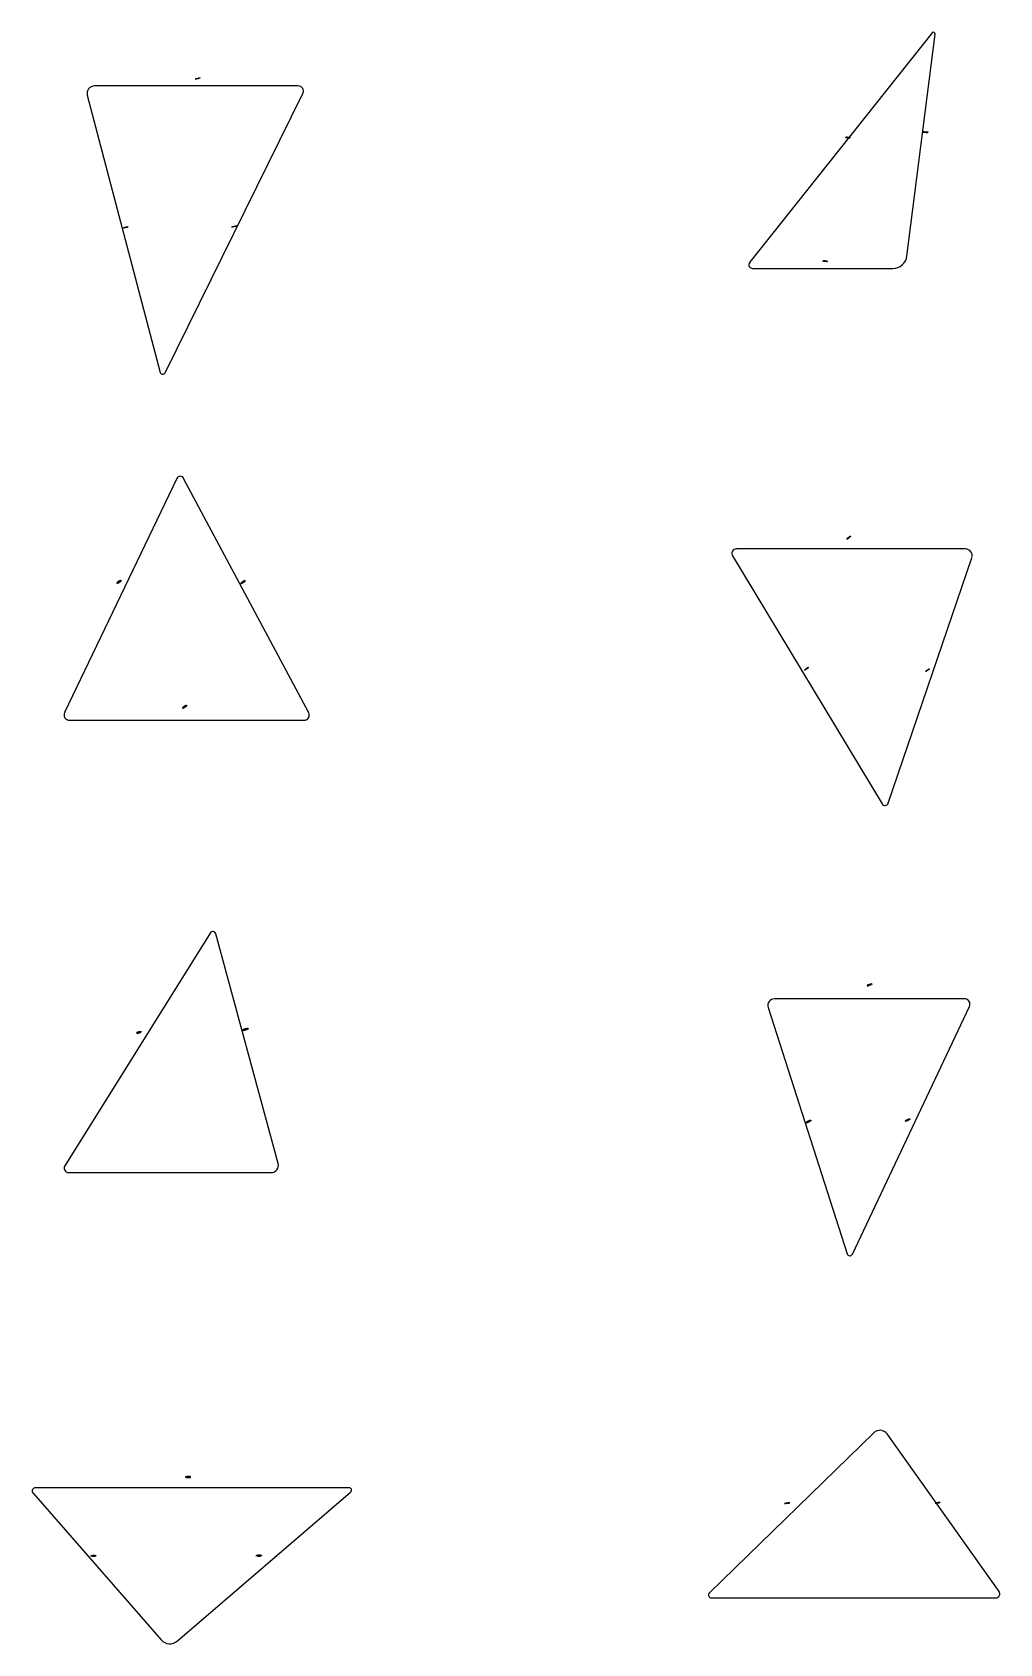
# Model space of a CAD drawing. Header units: metres. Extents: x -1 to 145, y -1 to 19.
# Drawn here: x 38.33 to 42.61, y -0.46 to 6.68 of the extents above; entities that cross this region are included whole.
import ezdxf

# ---------------------------------------------------------------- set-up
doc = ezdxf.new("R2010")
doc.units = ezdxf.units.M
doc.layers.add('LABELS', color=1, linetype='CONTINUOUS')
doc.layers.add('SHAPES', color=3, linetype='CONTINUOUS')

msp = doc.modelspace()

# ---------------------------------------------------------------- linework, layer by layer
at = {"layer": 'LABELS'}
for p, q in [((39.0466, 6.4688), (39.0531, 6.4702)), ((39.0505, 6.4696), (39.0466, 6.4688)), ((39.057, 6.471), (39.0498, 6.4695)), ((39.0498, 6.4695), (39.057, 6.471)), ((39.0498, 6.4695), (39.057, 6.471)), ((39.0498, 6.4695), (39.0505, 6.4696)), ((39.0505, 6.4696), (39.0498, 6.4695)), ((39.0505, 6.4696), (39.0498, 6.4695)), ((39.0505, 6.4696), (39.0649, 6.4727)), ((39.0584, 6.4713), (39.0505, 6.4696)), ((39.0584, 6.4713), (39.0505, 6.4696)), ((39.0688, 6.4735), (39.0531, 6.4702)), ((39.0531, 6.4702), (39.0584, 6.4713)), ((39.0531, 6.4702), (39.057, 6.471)), ((39.0544, 6.4705), (39.0609, 6.4718)), ((39.057, 6.471), (39.0656, 6.4728)), ((39.057, 6.471), (39.0649, 6.4727)), ((39.057, 6.471), (39.0649, 6.4727)), ((39.0616, 6.472), (39.057, 6.471)), ((39.0616, 6.472), (39.057, 6.471)), ((39.0656, 6.4728), (39.0584, 6.4713)), ((39.0656, 6.4728), (39.0584, 6.4713)), ((39.0656, 6.4728), (39.0584, 6.4713)), ((39.0584, 6.4713), (39.0649, 6.4727)), ((39.0649, 6.4727), (39.0656, 6.4728)), ((39.0649, 6.4727), (39.0656, 6.4728)), ((39.0649, 6.4727), (39.0656, 6.4728)), ((41.9232, 6.2107), (41.9283, 6.2119)), ((41.9232, 6.2107), (41.9283, 6.2119)), ((41.9283, 6.2119), (41.9257, 6.2113)), ((41.9257, 6.2113), (41.9328, 6.2114)), ((41.9257, 6.2113), (41.9328, 6.2114)), ((41.9257, 6.2113), (41.9277, 6.2102)), ((41.9277, 6.2102), (41.9257, 6.2113)), ((41.9277, 6.2102), (41.9257, 6.2113)), ((41.9277, 6.2102), (41.9257, 6.2113)), ((41.9257, 6.2113), (41.9439, 6.2095)), ((41.9277, 6.2102), (41.9368, 6.2093)), ((41.9368, 6.2093), (41.9277, 6.2102)), ((41.9368, 6.2093), (41.9277, 6.2102)), ((41.9283, 6.2119), (41.9302, 6.2108)), ((41.9464, 6.2101), (41.9283, 6.2119)), ((41.9283, 6.2119), (41.9368, 6.2093)), ((41.9283, 6.2119), (41.9302, 6.2108)), ((41.9302, 6.2108), (41.9328, 6.2114)), ((41.9302, 6.2108), (41.9328, 6.2114)), ((41.9322, 6.2098), (41.9373, 6.211)), ((41.9322, 6.2098), (41.9373, 6.211)), ((41.9328, 6.2114), (41.9419, 6.2105)), ((41.9393, 6.2099), (41.9328, 6.2114)), ((41.9328, 6.2114), (41.9419, 6.2105)), ((41.9328, 6.2114), (41.9419, 6.2105)), ((41.9393, 6.2099), (41.9328, 6.2114)), ((41.9328, 6.2114), (41.9419, 6.2105)), ((41.9368, 6.2093), (41.9419, 6.2105)), ((41.9368, 6.2093), (41.9439, 6.2095)), ((41.9439, 6.2095), (41.9368, 6.2093)), ((41.9439, 6.2095), (41.9368, 6.2093)), ((41.9413, 6.2089), (41.9464, 6.2101)), ((41.9439, 6.2095), (41.9413, 6.2089)), ((41.9439, 6.2095), (41.9413, 6.2089)), ((41.9439, 6.2095), (41.9413, 6.2089)), ((41.9419, 6.2105), (41.9439, 6.2095)), ((41.9419, 6.2105), (41.9439, 6.2095)), ((41.9419, 6.2105), (41.9439, 6.2095)), ((41.9419, 6.2105), (41.9439, 6.2095)), ((41.9439, 6.2095), (41.9464, 6.2101)), ((42.2667, 6.2339), (42.2719, 6.2351)), ((42.2719, 6.2351), (42.2667, 6.2339)), ((42.2667, 6.2339), (42.2713, 6.2335)), ((42.2719, 6.2351), (42.2693, 6.2345)), ((42.2693, 6.2345), (42.2764, 6.2347)), ((42.2693, 6.2345), (42.2764, 6.2347)), ((42.2693, 6.2345), (42.2713, 6.2335)), ((42.2713, 6.2335), (42.2693, 6.2345)), ((42.2713, 6.2335), (42.2693, 6.2345)), ((42.2713, 6.2335), (42.2693, 6.2345)), ((42.2693, 6.2345), (42.2875, 6.2328)), ((42.2713, 6.2335), (42.2764, 6.2347)), ((42.2713, 6.2335), (42.2804, 6.2326)), ((42.2804, 6.2326), (42.2713, 6.2335)), ((42.2804, 6.2326), (42.2713, 6.2335)), ((42.2719, 6.2351), (42.2738, 6.2341)), ((42.29, 6.2334), (42.2719, 6.2351)), ((42.2719, 6.2351), (42.2804, 6.2326)), ((42.2738, 6.2341), (42.2764, 6.2347)), ((42.2758, 6.233), (42.2809, 6.2342)), ((42.2758, 6.233), (42.2809, 6.2342)), ((42.2764, 6.2347), (42.2855, 6.2338)), ((42.2829, 6.2332), (42.2764, 6.2347)), ((42.2764, 6.2347), (42.2855, 6.2338)), ((42.2764, 6.2347), (42.2855, 6.2338)), ((42.2829, 6.2332), (42.2764, 6.2347)), ((42.2764, 6.2347), (42.2855, 6.2338)), ((42.2804, 6.2326), (42.2855, 6.2338)), ((42.2804, 6.2326), (42.2875, 6.2328)), ((42.2875, 6.2328), (42.2804, 6.2326)), ((42.2875, 6.2328), (42.2804, 6.2326)), ((42.2849, 6.2322), (42.29, 6.2334)), ((42.2875, 6.2328), (42.2849, 6.2322)), ((42.2875, 6.2328), (42.2849, 6.2322)), ((42.2875, 6.2328), (42.2849, 6.2322)), ((42.2855, 6.2338), (42.2875, 6.2328)), ((42.2855, 6.2338), (42.2875, 6.2328)), ((42.2855, 6.2338), (42.2875, 6.2328)), ((42.2855, 6.2338), (42.2875, 6.2328)), ((42.2875, 6.2328), (42.29, 6.2334)), ((38.7288, 5.8101), (38.7352, 5.8115)), ((38.7288, 5.8101), (38.7352, 5.8115)), ((38.732, 5.8108), (38.7477, 5.814)), ((38.732, 5.8108), (38.7392, 5.8123)), ((38.732, 5.8108), (38.7392, 5.8123)), ((38.7352, 5.8115), (38.732, 5.8108)), ((38.732, 5.8108), (38.7327, 5.8109)), ((38.7327, 5.8109), (38.732, 5.8108)), ((38.7327, 5.8109), (38.732, 5.8108)), ((38.7327, 5.8109), (38.732, 5.8108)), ((38.7327, 5.8109), (38.7405, 5.8125)), ((38.7405, 5.8125), (38.7327, 5.8109)), ((38.7405, 5.8125), (38.7327, 5.8109)), ((38.751, 5.8147), (38.7352, 5.8115)), ((38.7352, 5.8115), (38.7405, 5.8125)), ((38.7352, 5.8115), (38.7392, 5.8123)), ((38.7352, 5.8115), (38.7359, 5.8116)), ((38.7359, 5.8116), (38.7392, 5.8123)), ((38.7366, 5.8117), (38.7431, 5.8131)), ((38.7366, 5.8117), (38.7431, 5.8131)), ((38.7392, 5.8123), (38.747, 5.8139)), ((38.7392, 5.8123), (38.747, 5.8139)), ((38.7392, 5.8123), (38.747, 5.8139)), ((38.7392, 5.8123), (38.7445, 5.8133)), ((38.7438, 5.8132), (38.7392, 5.8123)), ((38.7438, 5.8132), (38.7392, 5.8123)), ((38.7405, 5.8125), (38.7477, 5.814)), ((38.7477, 5.814), (38.7405, 5.8125)), ((38.7477, 5.814), (38.7405, 5.8125)), ((38.7405, 5.8125), (38.747, 5.8139)), ((38.7445, 5.8133), (38.751, 5.8147)), ((38.7445, 5.8133), (38.751, 5.8147)), ((38.7477, 5.814), (38.7445, 5.8133)), ((38.7477, 5.814), (38.7445, 5.8133)), ((38.747, 5.8139), (38.7477, 5.814)), ((38.747, 5.8139), (38.7477, 5.814)), ((38.747, 5.8139), (38.7477, 5.814)), ((38.7477, 5.814), (38.751, 5.8147)), ((39.2083, 5.814), (39.2148, 5.8153)), ((39.2083, 5.814), (39.2148, 5.8153)), ((39.2115, 5.8147), (39.2272, 5.8179)), ((39.2115, 5.8147), (39.2187, 5.8162)), ((39.2115, 5.8147), (39.2187, 5.8162)), ((39.2148, 5.8153), (39.2115, 5.8147)), ((39.2115, 5.8147), (39.2122, 5.8148)), ((39.2122, 5.8148), (39.2115, 5.8147)), ((39.2122, 5.8148), (39.2115, 5.8147)), ((39.2122, 5.8148), (39.2115, 5.8147)), ((39.2122, 5.8148), (39.2201, 5.8164)), ((39.2201, 5.8164), (39.2122, 5.8148)), ((39.2201, 5.8164), (39.2122, 5.8148)), ((39.2305, 5.8186), (39.2148, 5.8153)), ((39.2148, 5.8153), (39.2201, 5.8164)), ((39.2148, 5.8153), (39.2155, 5.8155)), ((39.2148, 5.8153), (39.2155, 5.8155)), ((39.2155, 5.8155), (39.2187, 5.8162)), ((39.2155, 5.8155), (39.2187, 5.8162)), ((39.2161, 5.8156), (39.2226, 5.817)), ((39.2161, 5.8156), (39.2226, 5.817)), ((39.2187, 5.8162), (39.2266, 5.8178)), ((39.2187, 5.8162), (39.2266, 5.8178)), ((39.2187, 5.8162), (39.2266, 5.8178)), ((39.2187, 5.8162), (39.2266, 5.8178)), ((39.2233, 5.8171), (39.2187, 5.8162)), ((39.2233, 5.8171), (39.2187, 5.8162)), ((39.2201, 5.8164), (39.2272, 5.8179)), ((39.2272, 5.8179), (39.2201, 5.8164)), ((39.2272, 5.8179), (39.2201, 5.8164)), ((39.2201, 5.8164), (39.2266, 5.8178)), ((39.224, 5.8172), (39.2305, 5.8186)), ((39.2272, 5.8179), (39.224, 5.8172)), ((39.2272, 5.8179), (39.224, 5.8172)), ((39.2272, 5.8179), (39.224, 5.8172)), ((39.2266, 5.8178), (39.2272, 5.8179)), ((39.2266, 5.8178), (39.2272, 5.8179)), ((39.2266, 5.8178), (39.2272, 5.8179)), ((39.2266, 5.8178), (39.2272, 5.8179)), ((39.2272, 5.8179), (39.2305, 5.8186)), ((41.8228, 5.6631), (41.8279, 5.6643)), ((41.8279, 5.6643), (41.8253, 5.6637)), ((41.8324, 5.6639), (41.8253, 5.6637)), ((41.8253, 5.6637), (41.8324, 5.6639)), ((41.8253, 5.6637), (41.8324, 5.6639)), ((41.8253, 5.6637), (41.8273, 5.6627)), ((41.8273, 5.6627), (41.8253, 5.6637)), ((41.8273, 5.6627), (41.8253, 5.6637)), ((41.8253, 5.6637), (41.8273, 5.6627)), ((41.8273, 5.6627), (41.8415, 5.663)), ((41.8364, 5.6618), (41.8273, 5.6627)), ((41.8364, 5.6618), (41.8273, 5.6627)), ((41.8273, 5.6627), (41.8409, 5.6613)), ((41.8279, 5.6643), (41.8299, 5.6633)), ((41.8299, 5.6633), (41.8324, 5.6639)), ((41.8324, 5.6639), (41.8299, 5.6633)), ((41.8299, 5.6633), (41.8318, 5.6622)), ((41.8318, 5.6622), (41.837, 5.6634)), ((41.8324, 5.6639), (41.8415, 5.663)), ((41.8389, 5.6624), (41.8324, 5.6639)), ((41.8324, 5.6639), (41.8415, 5.663)), ((41.8324, 5.6639), (41.8415, 5.663)), ((41.8389, 5.6624), (41.8324, 5.6639)), ((41.8415, 5.663), (41.8324, 5.6639)), ((41.8435, 5.6619), (41.8364, 5.6618)), ((41.8435, 5.6619), (41.8364, 5.6618)), ((41.8435, 5.6619), (41.8364, 5.6618)), ((41.8435, 5.6619), (41.8409, 5.6613)), ((41.8409, 5.6613), (41.8435, 5.6619)), ((41.8415, 5.663), (41.8435, 5.6619)), ((41.8415, 5.663), (41.8435, 5.6619)), ((41.8415, 5.663), (41.8435, 5.6619)), ((41.8415, 5.663), (41.8435, 5.6619)), ((41.8435, 5.6619), (41.8415, 5.663)), ((41.9294, 4.433), (41.9336, 4.4363)), ((41.9336, 4.4363), (41.9294, 4.433)), ((41.9336, 4.4363), (41.9294, 4.433)), ((41.9336, 4.4363), (41.9294, 4.4333)), ((41.9337, 4.4359), (41.9294, 4.433)), ((41.9294, 4.433), (41.9337, 4.4359)), ((41.9294, 4.433), (41.9337, 4.4359)), ((41.9294, 4.4333), (41.9295, 4.4328)), ((41.9294, 4.4333), (41.9295, 4.4328)), ((41.9295, 4.4328), (41.9337, 4.4361)), ((41.9295, 4.4328), (41.9337, 4.4359)), ((41.9421, 4.4423), (41.9336, 4.4363)), ((41.9421, 4.4423), (41.9336, 4.4363)), ((41.9336, 4.4363), (41.9422, 4.4419)), ((41.938, 4.4389), (41.9336, 4.4363)), ((41.9422, 4.4421), (41.9337, 4.4359)), ((41.9422, 4.4421), (41.9337, 4.4359)), ((41.9337, 4.4359), (41.9422, 4.4419)), ((41.9337, 4.4359), (41.9422, 4.4419)), ((41.9337, 4.4359), (41.9422, 4.4419)), ((41.9337, 4.4359), (41.9379, 4.4393)), ((41.9337, 4.4361), (41.9337, 4.4359)), ((41.9379, 4.4393), (41.9463, 4.4454)), ((41.9379, 4.4393), (41.938, 4.4389)), ((41.9464, 4.4449), (41.938, 4.4389)), ((41.9464, 4.4452), (41.9421, 4.4423)), ((41.9464, 4.4452), (41.9421, 4.4423)), ((41.9464, 4.4452), (41.9421, 4.4423)), ((41.9422, 4.4419), (41.9464, 4.4452)), ((41.9422, 4.4419), (41.9464, 4.4452)), ((41.9422, 4.4419), (41.9464, 4.4452)), ((41.9422, 4.4419), (41.9464, 4.4452)), ((41.9464, 4.4452), (41.9463, 4.4454)), ((41.9463, 4.4454), (41.9464, 4.4449)), ((38.6992, 4.2396), (38.7034, 4.2372)), ((38.6992, 4.2396), (38.7034, 4.2372)), ((38.6992, 4.2396), (38.7034, 4.2372)), ((38.7013, 4.2384), (38.7186, 4.2489)), ((38.7013, 4.2384), (38.7035, 4.2422)), ((38.7035, 4.2422), (38.7013, 4.2384)), ((38.7035, 4.2422), (38.7013, 4.2384)), ((38.7035, 4.2422), (38.7013, 4.2384)), ((38.7013, 4.2384), (38.7077, 4.2398)), ((38.7013, 4.2384), (38.7077, 4.2398)), ((38.7034, 4.2372), (38.7013, 4.2384)), ((38.7034, 4.2372), (38.7056, 4.241)), ((38.7034, 4.2372), (38.7077, 4.2398)), ((38.7034, 4.2372), (38.7077, 4.2398)), ((38.7035, 4.2422), (38.7122, 4.2475)), ((38.7122, 4.2475), (38.7035, 4.2422)), ((38.7122, 4.2475), (38.7035, 4.2422)), ((38.7056, 4.241), (38.7077, 4.2398)), ((38.7077, 4.2398), (38.7165, 4.2501)), ((38.7077, 4.2398), (38.7165, 4.2501)), ((38.7143, 4.2463), (38.7077, 4.2398)), ((38.7143, 4.2463), (38.7077, 4.2398)), ((38.7077, 4.2398), (38.7163, 4.2451)), ((38.7077, 4.2398), (38.7163, 4.2451)), ((38.7077, 4.2398), (38.7163, 4.2451)), ((38.7079, 4.2449), (38.712, 4.2425)), ((38.7079, 4.2449), (38.712, 4.2425)), ((38.7122, 4.2475), (38.7186, 4.2489)), ((38.7186, 4.2489), (38.7122, 4.2475)), ((38.7186, 4.2489), (38.7122, 4.2475)), ((38.7163, 4.2451), (38.7186, 4.2489)), ((38.7163, 4.2451), (38.7186, 4.2489)), ((38.7163, 4.2451), (38.7186, 4.2489)), ((38.7165, 4.2501), (38.7207, 4.2477)), ((38.7186, 4.2489), (38.7165, 4.2501)), ((38.7186, 4.2489), (38.7165, 4.2501)), ((38.7165, 4.2501), (38.7207, 4.2477)), ((38.7165, 4.2501), (38.7207, 4.2477)), ((38.7186, 4.2489), (38.7207, 4.2477)), ((39.2483, 4.2384), (39.2526, 4.2411)), ((39.2483, 4.2384), (39.2524, 4.236)), ((39.2483, 4.2384), (39.2524, 4.236)), ((39.2524, 4.236), (39.2483, 4.2384)), ((39.2503, 4.2372), (39.2676, 4.2477)), ((39.2503, 4.2372), (39.2526, 4.2411)), ((39.2526, 4.2411), (39.2503, 4.2372)), ((39.2526, 4.2411), (39.2503, 4.2372)), ((39.2526, 4.2411), (39.2503, 4.2372)), ((39.2503, 4.2372), (39.2567, 4.2386)), ((39.2503, 4.2372), (39.2567, 4.2386)), ((39.2524, 4.236), (39.2503, 4.2372)), ((39.2524, 4.236), (39.2547, 4.2399)), ((39.2524, 4.236), (39.2567, 4.2386)), ((39.2526, 4.2411), (39.2612, 4.2463)), ((39.2612, 4.2463), (39.2526, 4.2411)), ((39.2612, 4.2463), (39.2526, 4.2411)), ((39.2526, 4.2411), (39.2567, 4.2386)), ((39.2547, 4.2399), (39.2567, 4.2386)), ((39.2567, 4.2386), (39.2655, 4.2489)), ((39.2633, 4.2451), (39.2567, 4.2386)), ((39.2633, 4.2451), (39.2567, 4.2386)), ((39.2567, 4.2386), (39.2654, 4.2439)), ((39.2567, 4.2386), (39.2654, 4.2439)), ((39.2567, 4.2386), (39.2654, 4.2439)), ((39.2567, 4.2386), (39.2654, 4.2439)), ((39.2569, 4.2437), (39.2611, 4.2413)), ((39.2569, 4.2437), (39.2611, 4.2413)), ((39.2612, 4.2463), (39.2676, 4.2477)), ((39.2676, 4.2477), (39.2612, 4.2463)), ((39.2676, 4.2477), (39.2612, 4.2463)), ((39.2654, 4.2439), (39.2676, 4.2477)), ((39.2654, 4.2439), (39.2676, 4.2477)), ((39.2654, 4.2439), (39.2676, 4.2477)), ((39.2654, 4.2439), (39.2676, 4.2477)), ((39.2655, 4.2489), (39.2697, 4.2465)), ((39.2676, 4.2477), (39.2655, 4.2489)), ((39.2676, 4.2477), (39.2655, 4.2489)), ((39.2655, 4.2489), (39.2697, 4.2465)), ((39.2676, 4.2477), (39.2655, 4.2489)), ((39.2676, 4.2477), (39.2697, 4.2465)), ((41.7425, 3.8531), (41.7595, 3.8652)), ((41.7425, 3.8531), (41.7467, 3.8563)), ((41.7467, 3.8563), (41.7425, 3.8531)), ((41.7467, 3.8563), (41.7425, 3.8531)), ((41.7467, 3.8563), (41.7425, 3.8531)), ((41.7425, 3.8531), (41.7468, 3.8559)), ((41.7425, 3.8531), (41.7468, 3.8559)), ((41.7425, 3.8533), (41.7426, 3.8528)), ((41.7425, 3.8533), (41.7426, 3.8528)), ((41.7425, 3.8533), (41.7426, 3.8528)), ((41.7426, 3.8528), (41.7425, 3.8531)), ((41.7426, 3.8528), (41.7468, 3.8561)), ((41.7426, 3.8528), (41.7468, 3.8561)), ((41.7426, 3.8528), (41.7468, 3.8559)), ((41.7467, 3.8563), (41.7552, 3.8624)), ((41.7552, 3.8624), (41.7467, 3.8563)), ((41.7552, 3.8624), (41.7467, 3.8563)), ((41.7468, 3.8559), (41.7594, 3.8654)), ((41.7552, 3.8621), (41.7468, 3.8559)), ((41.7552, 3.8621), (41.7468, 3.8559)), ((41.7468, 3.8559), (41.7553, 3.8619)), ((41.7468, 3.8559), (41.7553, 3.8619)), ((41.7468, 3.8559), (41.7553, 3.8619)), ((41.7468, 3.8559), (41.7553, 3.8619)), ((41.7468, 3.8561), (41.7468, 3.8559)), ((41.7468, 3.8561), (41.7468, 3.8559)), ((41.7509, 3.8593), (41.751, 3.8589)), ((41.7509, 3.8593), (41.751, 3.8589)), ((41.7552, 3.8624), (41.7595, 3.8652)), ((41.7595, 3.8652), (41.7552, 3.8624)), ((41.7595, 3.8652), (41.7552, 3.8624)), ((41.7553, 3.8619), (41.7595, 3.8652)), ((41.7553, 3.8619), (41.7595, 3.8652)), ((41.7553, 3.8619), (41.7595, 3.8652)), ((41.7553, 3.8619), (41.7595, 3.8652)), ((41.7594, 3.8654), (41.7595, 3.865)), ((41.7595, 3.8652), (41.7594, 3.8654)), ((41.7595, 3.8652), (41.7594, 3.8654)), ((41.7594, 3.8654), (41.7595, 3.865)), ((41.7595, 3.8652), (41.7594, 3.8654)), ((41.7595, 3.8652), (41.7595, 3.865)), ((42.278, 3.847), (42.2949, 3.8591)), ((42.2822, 3.8503), (42.2907, 3.8563)), ((42.2907, 3.8563), (42.2822, 3.8503)), ((42.2907, 3.8563), (42.2822, 3.8503)), ((42.2823, 3.8498), (42.2949, 3.8594)), ((42.2823, 3.8498), (42.2949, 3.8594)), ((42.2907, 3.8561), (42.2823, 3.8498)), ((42.2907, 3.8561), (42.2823, 3.8498)), ((42.2823, 3.8498), (42.2908, 3.8559)), ((42.2823, 3.8498), (42.2908, 3.8559)), ((42.2823, 3.8498), (42.2908, 3.8559)), ((42.2864, 3.8533), (42.2865, 3.8529)), ((42.2864, 3.8533), (42.2865, 3.8529)), ((42.2907, 3.8563), (42.2949, 3.8591)), ((42.2949, 3.8591), (42.2907, 3.8563)), ((42.2949, 3.8591), (42.2907, 3.8563)), ((42.2908, 3.8559), (42.2949, 3.8591)), ((42.2908, 3.8559), (42.2949, 3.8591)), ((42.2908, 3.8559), (42.2949, 3.8591)), ((42.2949, 3.8594), (42.295, 3.8589)), ((42.2949, 3.8591), (42.2949, 3.8594)), ((42.2949, 3.8591), (42.2949, 3.8594)), ((42.2949, 3.8594), (42.295, 3.8589)), ((42.2949, 3.8594), (42.295, 3.8589)), ((42.2949, 3.8591), (42.295, 3.8589)), ((42.278, 3.847), (42.2822, 3.8503)), ((42.2822, 3.8503), (42.278, 3.847)), ((42.2822, 3.8503), (42.278, 3.847)), ((42.2822, 3.8503), (42.278, 3.847)), ((42.278, 3.8468), (42.2822, 3.8501)), ((42.278, 3.847), (42.2823, 3.8498)), ((42.278, 3.8468), (42.2823, 3.8498)), ((42.278, 3.847), (42.2823, 3.8498)), ((42.278, 3.8468), (42.2823, 3.8498)), ((42.278, 3.8473), (42.278, 3.8468)), ((42.278, 3.8473), (42.278, 3.8468)), ((42.278, 3.8473), (42.278, 3.8468)), ((42.278, 3.8468), (42.278, 3.847)), ((42.2822, 3.8501), (42.2823, 3.8498)), ((38.9895, 3.6867), (38.9936, 3.6843)), ((38.9915, 3.6855), (38.9938, 3.6893)), ((38.9938, 3.6893), (38.9915, 3.6855)), ((38.9938, 3.6893), (38.9915, 3.6855)), ((38.9915, 3.6855), (38.9938, 3.6893)), ((38.9979, 3.6869), (38.9915, 3.6855)), ((38.9915, 3.6855), (38.9979, 3.6869)), ((38.9915, 3.6855), (38.9979, 3.6869)), ((38.9936, 3.6843), (38.9915, 3.6855)), ((38.9936, 3.6843), (38.9979, 3.6869)), ((38.9938, 3.6893), (39.0067, 3.6972)), ((39.0024, 3.6946), (38.9938, 3.6893)), ((39.0024, 3.6946), (38.9938, 3.6893)), ((38.9938, 3.6893), (39.0066, 3.6921)), ((38.9959, 3.6881), (38.9981, 3.6919)), ((38.9979, 3.6869), (38.9959, 3.6881)), ((38.9979, 3.6869), (39.0067, 3.6972)), ((39.0045, 3.6934), (38.9979, 3.6869)), ((39.0045, 3.6934), (38.9979, 3.6869)), ((38.9979, 3.6869), (39.0066, 3.6921)), ((38.9979, 3.6869), (39.0066, 3.6921)), ((39.0066, 3.6921), (38.9979, 3.6869)), ((38.9981, 3.6919), (39.0023, 3.6895)), ((39.0088, 3.696), (39.0024, 3.6946)), ((39.0088, 3.696), (39.0024, 3.6946)), ((39.0088, 3.696), (39.0024, 3.6946)), ((39.0066, 3.6921), (39.0088, 3.696)), ((39.0066, 3.6921), (39.0088, 3.696)), ((39.0066, 3.6921), (39.0088, 3.696)), ((39.0088, 3.696), (39.0066, 3.6921)), ((39.0067, 3.6972), (39.0109, 3.6948)), ((39.0067, 3.6972), (39.0088, 3.696)), ((42.0239, 2.46), (42.0191, 2.4581)), ((42.0191, 2.4581), (42.0206, 2.4549)), ((42.0191, 2.4581), (42.0206, 2.4549)), ((42.0199, 2.4565), (42.0239, 2.46)), ((42.0239, 2.46), (42.0199, 2.4565)), ((42.0239, 2.46), (42.0199, 2.4565)), ((42.0255, 2.4568), (42.0199, 2.4565)), ((42.0199, 2.4565), (42.0255, 2.4568)), ((42.0199, 2.4565), (42.0255, 2.4568)), ((42.0206, 2.4549), (42.0255, 2.4568)), ((42.0206, 2.4549), (42.0255, 2.4568)), ((42.0336, 2.4637), (42.0239, 2.46)), ((42.0336, 2.4637), (42.0239, 2.46)), ((42.0239, 2.46), (42.0352, 2.4605)), ((42.0255, 2.4568), (42.0385, 2.4656)), ((42.0255, 2.4568), (42.0393, 2.464)), ((42.0344, 2.4621), (42.0255, 2.4568)), ((42.0344, 2.4621), (42.0255, 2.4568)), ((42.0255, 2.4568), (42.0352, 2.4605)), ((42.0255, 2.4568), (42.0352, 2.4605)), ((42.0288, 2.4618), (42.0304, 2.4587)), ((42.0393, 2.464), (42.0336, 2.4637)), ((42.0393, 2.464), (42.0336, 2.4637)), ((42.0393, 2.464), (42.0336, 2.4637)), ((42.0352, 2.4605), (42.0393, 2.464)), ((42.0352, 2.4605), (42.0393, 2.464)), ((42.0352, 2.4605), (42.0393, 2.464)), ((42.0385, 2.4656), (42.0401, 2.4624)), ((38.7871, 2.2491), (38.7897, 2.2449)), ((38.7871, 2.2491), (38.7897, 2.2449)), ((38.7884, 2.247), (38.8083, 2.2524)), ((38.7884, 2.247), (38.8083, 2.2524)), ((38.7884, 2.247), (38.7921, 2.2505)), ((38.7921, 2.2505), (38.7884, 2.247)), ((38.7921, 2.2505), (38.7884, 2.247)), ((38.7921, 2.2505), (38.7884, 2.247)), ((38.7921, 2.2505), (38.7884, 2.247)), ((38.7897, 2.2449), (38.7884, 2.247)), ((38.7884, 2.247), (38.7947, 2.2462)), ((38.7884, 2.247), (38.7947, 2.2462)), ((38.7897, 2.2449), (38.7947, 2.2462)), ((38.7897, 2.2449), (38.7947, 2.2462)), ((38.7921, 2.2505), (38.802, 2.2532)), ((38.802, 2.2532), (38.7921, 2.2505)), ((38.802, 2.2532), (38.7921, 2.2505)), ((38.7947, 2.2462), (38.807, 2.2545)), ((38.7947, 2.2462), (38.807, 2.2545)), ((38.8033, 2.2511), (38.7947, 2.2462)), ((38.8033, 2.2511), (38.7947, 2.2462)), ((38.7947, 2.2462), (38.8047, 2.2489)), ((38.7947, 2.2462), (38.8047, 2.2489)), ((38.7971, 2.2518), (38.7997, 2.2476)), ((38.7971, 2.2518), (38.7997, 2.2476)), ((38.802, 2.2532), (38.8083, 2.2524)), ((38.8083, 2.2524), (38.802, 2.2532)), ((38.8083, 2.2524), (38.802, 2.2532)), ((38.8047, 2.2489), (38.8083, 2.2524)), ((38.8047, 2.2489), (38.8083, 2.2524)), ((38.8083, 2.2524), (38.807, 2.2545)), ((38.807, 2.2545), (38.8096, 2.2503)), ((38.807, 2.2545), (38.8096, 2.2503)), ((38.8083, 2.2524), (38.807, 2.2545)), ((38.807, 2.2545), (38.8096, 2.2503)), ((38.807, 2.2545), (38.8096, 2.2503)), ((38.8083, 2.2524), (38.8096, 2.2503)), ((39.2582, 2.263), (39.2608, 2.2587)), ((39.2595, 2.2609), (39.2794, 2.2663)), ((39.2595, 2.2609), (39.2794, 2.2663)), ((39.2595, 2.2609), (39.2631, 2.2643)), ((39.2631, 2.2643), (39.2595, 2.2609)), ((39.2631, 2.2643), (39.2595, 2.2609)), ((39.2631, 2.2643), (39.2595, 2.2609)), ((39.2631, 2.2643), (39.2595, 2.2609)), ((39.2608, 2.2587), (39.2595, 2.2609)), ((39.2595, 2.2609), (39.2658, 2.2601)), ((39.2595, 2.2609), (39.2658, 2.2601)), ((39.2608, 2.2587), (39.2731, 2.267)), ((39.2807, 2.2641), (39.2608, 2.2587)), ((39.2608, 2.2587), (39.2658, 2.2601)), ((39.2631, 2.2643), (39.2731, 2.267)), ((39.2731, 2.267), (39.2631, 2.2643)), ((39.2731, 2.267), (39.2631, 2.2643)), ((39.2658, 2.2601), (39.278, 2.2684)), ((39.2744, 2.2649), (39.2658, 2.2601)), ((39.2744, 2.2649), (39.2658, 2.2601)), ((39.2658, 2.2601), (39.2757, 2.2628)), ((39.2658, 2.2601), (39.2757, 2.2628)), ((39.2681, 2.2657), (39.2707, 2.2614)), ((39.2681, 2.2657), (39.2707, 2.2614)), ((39.2731, 2.267), (39.2794, 2.2663)), ((39.2794, 2.2663), (39.2731, 2.267)), ((39.2794, 2.2663), (39.2731, 2.267)), ((39.2731, 2.267), (39.2757, 2.2628)), ((39.2757, 2.2628), (39.2794, 2.2663)), ((39.2757, 2.2628), (39.2794, 2.2663)), ((39.2794, 2.2663), (39.278, 2.2684)), ((39.278, 2.2684), (39.2807, 2.2641)), ((39.278, 2.2684), (39.2807, 2.2641)), ((39.2794, 2.2663), (39.278, 2.2684)), ((39.278, 2.2684), (39.2807, 2.2641)), ((39.2794, 2.2663), (39.2807, 2.2641)), ((41.7514, 1.8519), (41.7709, 1.8595)), ((41.7514, 1.8519), (41.7709, 1.8595)), ((41.7514, 1.8519), (41.7555, 1.8554)), ((41.7555, 1.8554), (41.7514, 1.8519)), ((41.7555, 1.8554), (41.7514, 1.8519)), ((41.7555, 1.8554), (41.7514, 1.8519)), ((41.7555, 1.8554), (41.7514, 1.8519)), ((41.7555, 1.8554), (41.7652, 1.8592)), ((41.7652, 1.8592), (41.7555, 1.8554)), ((41.7652, 1.8592), (41.7555, 1.8554)), ((41.7571, 1.8522), (41.7701, 1.8611)), ((41.766, 1.8576), (41.7571, 1.8522)), ((41.766, 1.8576), (41.7571, 1.8522)), ((41.7571, 1.8522), (41.7668, 1.856)), ((41.7571, 1.8522), (41.7668, 1.856)), ((41.7571, 1.8522), (41.7668, 1.856)), ((41.7604, 1.8573), (41.7619, 1.8541)), ((41.7604, 1.8573), (41.7619, 1.8541)), ((41.7652, 1.8592), (41.7709, 1.8595)), ((41.7709, 1.8595), (41.7652, 1.8592)), ((41.7709, 1.8595), (41.7652, 1.8592)), ((41.7668, 1.856), (41.7709, 1.8595)), ((41.7668, 1.856), (41.7709, 1.8595)), ((41.7668, 1.856), (41.7709, 1.8595)), ((41.7709, 1.8595), (41.7701, 1.8611)), ((41.7701, 1.8611), (41.7716, 1.8579)), ((41.7701, 1.8611), (41.7716, 1.8579)), ((41.7709, 1.8595), (41.7701, 1.8611)), ((41.7701, 1.8611), (41.7716, 1.8579)), ((41.7709, 1.8595), (41.7701, 1.8611)), ((41.7709, 1.8595), (41.7716, 1.8579)), ((42.1881, 1.8598), (42.1897, 1.8566)), ((42.1881, 1.8598), (42.1897, 1.8566)), ((42.1889, 1.8582), (42.2083, 1.8658)), ((42.1889, 1.8582), (42.2083, 1.8658)), ((42.1889, 1.8582), (42.193, 1.8617)), ((42.193, 1.8617), (42.1889, 1.8582)), ((42.193, 1.8617), (42.1889, 1.8582)), ((42.193, 1.8617), (42.1889, 1.8582)), ((42.193, 1.8617), (42.1889, 1.8582)), ((42.1889, 1.8582), (42.1946, 1.8585)), ((42.1889, 1.8582), (42.1946, 1.8585)), ((42.1897, 1.8566), (42.1889, 1.8582)), ((42.1897, 1.8566), (42.1946, 1.8585)), ((42.1897, 1.8566), (42.1946, 1.8585)), ((42.193, 1.8617), (42.2027, 1.8655)), ((42.2027, 1.8655), (42.193, 1.8617)), ((42.2027, 1.8655), (42.193, 1.8617)), ((42.1946, 1.8585), (42.2076, 1.8674)), ((42.1946, 1.8585), (42.2076, 1.8674)), ((42.2035, 1.8639), (42.1946, 1.8585)), ((42.2035, 1.8639), (42.1946, 1.8585)), ((42.1946, 1.8585), (42.2043, 1.8623)), ((42.1946, 1.8585), (42.2043, 1.8623)), ((42.1979, 1.8636), (42.1994, 1.8604)), ((42.1979, 1.8636), (42.1994, 1.8604)), ((42.2027, 1.8655), (42.2083, 1.8658)), ((42.2083, 1.8658), (42.2027, 1.8655)), ((42.2083, 1.8658), (42.2027, 1.8655)), ((42.2043, 1.8623), (42.2083, 1.8658)), ((42.2043, 1.8623), (42.2083, 1.8658)), ((42.2083, 1.8658), (42.2076, 1.8674)), ((42.2076, 1.8674), (42.2091, 1.8642)), ((42.2076, 1.8674), (42.2091, 1.8642)), ((42.2083, 1.8658), (42.2076, 1.8674)), ((42.2076, 1.8674), (42.2091, 1.8642)), ((42.2076, 1.8674), (42.2091, 1.8642)), ((42.2083, 1.8658), (42.2091, 1.8642)), ((41.7507, 1.8535), (41.7522, 1.8503)), ((41.7507, 1.8535), (41.7522, 1.8503)), ((41.7514, 1.8519), (41.7571, 1.8522)), ((41.7514, 1.8519), (41.7571, 1.8522)), ((41.7522, 1.8503), (41.7514, 1.8519)), ((41.7522, 1.8503), (41.7563, 1.8538)), ((41.7522, 1.8503), (41.7571, 1.8522)), ((41.7563, 1.8538), (41.7571, 1.8522)), ((39.0107, 0.2841), (39.0055, 0.2824)), ((39.0107, 0.2841), (39.0055, 0.2824)), ((39.0055, 0.2807), (39.0055, 0.2841)), ((39.0055, 0.2807), (39.0055, 0.2841)), ((39.0055, 0.2807), (39.0055, 0.2841)), ((39.0055, 0.2841), (39.0159, 0.2841)), ((39.0055, 0.2824), (39.0107, 0.2807)), ((39.0055, 0.2824), (39.0107, 0.2807)), ((39.0263, 0.2824), (39.0055, 0.2824)), ((39.0055, 0.2824), (39.0055, 0.2807)), ((39.0263, 0.2824), (39.0055, 0.2824)), ((39.0055, 0.2824), (39.0055, 0.2807)), ((39.0159, 0.2807), (39.0055, 0.2807)), ((39.0211, 0.2807), (39.0107, 0.2841)), ((39.0211, 0.2841), (39.0107, 0.2841)), ((39.0107, 0.2824), (39.0211, 0.2841)), ((39.0107, 0.2807), (39.0211, 0.2807)), ((39.0159, 0.2807), (39.0159, 0.2841)), ((39.0211, 0.2841), (39.0159, 0.2807)), ((39.0159, 0.2841), (39.0211, 0.2807)), ((39.0211, 0.2841), (39.0263, 0.2824)), ((39.0263, 0.2824), (39.0211, 0.2841)), ((39.0263, 0.2841), (39.0211, 0.2841)), ((39.0263, 0.2824), (39.0211, 0.2807)), ((39.0211, 0.2807), (39.0263, 0.2824)), ((39.0211, 0.2807), (39.0263, 0.2824)), ((39.0211, 0.2807), (39.0263, 0.2824)), ((39.0211, 0.2807), (39.0263, 0.2807)), ((39.0263, 0.2807), (39.0263, 0.2841)), ((41.6568, 0.1652), (41.6547, 0.1657)), ((41.6547, 0.1657), (41.6588, 0.1646)), ((41.6568, 0.1652), (41.6547, 0.1657)), ((41.6547, 0.1657), (41.6588, 0.1646)), ((41.6758, 0.1683), (41.6568, 0.1652)), ((41.6758, 0.1683), (41.6568, 0.1652)), ((41.6595, 0.1665), (41.6568, 0.1652)), ((41.6568, 0.1652), (41.6595, 0.1665)), ((41.6568, 0.1652), (41.6595, 0.1665)), ((41.6568, 0.1652), (41.6595, 0.1665)), ((41.6636, 0.1654), (41.6568, 0.1652)), ((41.6636, 0.1654), (41.6568, 0.1652)), ((41.6636, 0.1654), (41.6568, 0.1652)), ((41.6568, 0.1652), (41.6588, 0.1646)), ((41.6588, 0.1646), (41.6778, 0.1677)), ((41.669, 0.168), (41.6595, 0.1665)), ((41.6595, 0.1665), (41.669, 0.168)), ((41.6595, 0.1665), (41.669, 0.168)), ((41.6595, 0.1665), (41.669, 0.168)), ((41.6778, 0.1677), (41.6595, 0.1665)), ((41.6595, 0.1665), (41.6636, 0.1654)), ((41.6615, 0.1659), (41.6731, 0.167)), ((41.6615, 0.1659), (41.6731, 0.167)), ((41.6615, 0.1659), (41.6731, 0.167)), ((41.6731, 0.167), (41.6636, 0.1654)), ((41.6731, 0.167), (41.6636, 0.1654)), ((41.6731, 0.167), (41.6636, 0.1654)), ((41.6642, 0.1672), (41.6683, 0.1662)), ((41.6642, 0.1672), (41.6683, 0.1662)), ((41.6758, 0.1683), (41.669, 0.168)), ((41.669, 0.168), (41.6758, 0.1683)), ((41.669, 0.168), (41.6758, 0.1683)), ((41.669, 0.168), (41.6758, 0.1683)), ((41.669, 0.168), (41.6758, 0.1683)), ((41.669, 0.168), (41.6758, 0.1683)), ((41.6758, 0.1683), (41.6731, 0.167)), ((41.6758, 0.1683), (41.6731, 0.167)), ((41.6758, 0.1683), (41.6731, 0.167)), ((41.6778, 0.1677), (41.6758, 0.1683)), ((42.322, 0.1666), (42.32, 0.1671)), ((42.32, 0.1671), (42.3241, 0.1661)), ((42.322, 0.1666), (42.32, 0.1671)), ((42.32, 0.1671), (42.3241, 0.1661)), ((42.322, 0.1666), (42.32, 0.1671)), ((42.3411, 0.1697), (42.322, 0.1666)), ((42.3411, 0.1697), (42.322, 0.1666)), ((42.3247, 0.1679), (42.322, 0.1666)), ((42.322, 0.1666), (42.3247, 0.1679)), ((42.322, 0.1666), (42.3247, 0.1679)), ((42.322, 0.1666), (42.3247, 0.1679)), ((42.3289, 0.1668), (42.322, 0.1666)), ((42.3289, 0.1668), (42.322, 0.1666)), ((42.3289, 0.1668), (42.322, 0.1666)), ((42.3289, 0.1668), (42.322, 0.1666)), ((42.322, 0.1666), (42.3241, 0.1661)), ((42.3343, 0.1694), (42.3247, 0.1679)), ((42.3247, 0.1679), (42.3343, 0.1694)), ((42.3247, 0.1679), (42.3343, 0.1694)), ((42.3247, 0.1679), (42.3343, 0.1694)), ((42.3268, 0.1674), (42.3384, 0.1684)), ((42.3268, 0.1674), (42.3384, 0.1684)), ((42.3268, 0.1674), (42.3384, 0.1684)), ((42.3384, 0.1684), (42.3289, 0.1668)), ((42.3384, 0.1684), (42.3289, 0.1668)), ((42.3384, 0.1684), (42.3289, 0.1668)), ((42.3384, 0.1684), (42.3289, 0.1668)), ((42.3295, 0.1687), (42.3336, 0.1676)), ((42.3295, 0.1687), (42.3336, 0.1676)), ((42.339, 0.1702), (42.3343, 0.1694)), ((42.3411, 0.1697), (42.3343, 0.1694)), ((42.3343, 0.1694), (42.3411, 0.1697)), ((42.3343, 0.1694), (42.3411, 0.1697)), ((42.3343, 0.1694), (42.3411, 0.1697)), ((42.3343, 0.1694), (42.3411, 0.1697)), ((42.3343, 0.1694), (42.3411, 0.1697)), ((42.3343, 0.1694), (42.3384, 0.1684)), ((42.3411, 0.1697), (42.3384, 0.1684)), ((42.3411, 0.1697), (42.3384, 0.1684)), ((42.3411, 0.1697), (42.3384, 0.1684)), ((42.3431, 0.1692), (42.339, 0.1702)), ((42.3431, 0.1692), (42.3411, 0.1697)), ((38.5872, -0.0667), (38.5872, -0.065)), ((38.5924, -0.065), (38.5872, -0.0667)), ((38.5924, -0.065), (38.5872, -0.0667)), ((38.5924, -0.065), (38.5872, -0.0667)), ((38.5872, -0.0684), (38.5872, -0.065)), ((38.5872, -0.0684), (38.5872, -0.065)), ((38.5924, -0.065), (38.5872, -0.0667)), ((38.5924, -0.0684), (38.5872, -0.0667)), ((38.5872, -0.0667), (38.5924, -0.0684)), ((38.5872, -0.0667), (38.5924, -0.0684)), ((38.5872, -0.0667), (38.5924, -0.0684)), ((38.608, -0.0667), (38.5872, -0.0667)), ((38.5872, -0.0667), (38.5872, -0.0684)), ((38.608, -0.0667), (38.5872, -0.0667)), ((38.5872, -0.0667), (38.5872, -0.0684)), ((38.5872, -0.0667), (38.5872, -0.0684)), ((38.6028, -0.065), (38.5924, -0.065)), ((38.5924, -0.0667), (38.6028, -0.065)), ((38.6028, -0.065), (38.5924, -0.065)), ((38.5924, -0.0667), (38.6028, -0.065)), ((38.6028, -0.065), (38.5924, -0.065)), ((38.5924, -0.0667), (38.6028, -0.065)), ((38.6028, -0.065), (38.5924, -0.065)), ((38.6028, -0.0684), (38.5924, -0.0684)), ((38.5924, -0.0684), (38.6028, -0.0684)), ((38.5924, -0.0684), (38.6028, -0.0684)), ((38.5924, -0.0684), (38.6028, -0.0684)), ((38.5976, -0.0684), (38.5976, -0.065)), ((38.5976, -0.0684), (38.5976, -0.065)), ((38.608, -0.0667), (38.6028, -0.065)), ((38.608, -0.0667), (38.6028, -0.065)), ((38.608, -0.0667), (38.6028, -0.065)), ((38.608, -0.065), (38.6028, -0.0667)), ((38.6028, -0.0667), (38.6028, -0.065)), ((38.608, -0.0667), (38.6028, -0.0684)), ((38.6028, -0.0684), (38.608, -0.0667)), ((38.6028, -0.0684), (38.608, -0.0667)), ((38.6028, -0.0684), (38.608, -0.0667)), ((38.6028, -0.0684), (38.608, -0.0667)), ((38.6028, -0.0684), (38.608, -0.0667)), ((38.608, -0.065), (38.608, -0.0667)), ((38.608, -0.0684), (38.608, -0.065)), ((39.3187, -0.0657), (39.3187, -0.064)), ((39.3239, -0.064), (39.3187, -0.0657)), ((39.3239, -0.064), (39.3187, -0.0657)), ((39.3239, -0.064), (39.3187, -0.0657)), ((39.3187, -0.0674), (39.3187, -0.064)), ((39.3187, -0.0674), (39.3187, -0.064)), ((39.3187, -0.064), (39.3396, -0.064)), ((39.3239, -0.0674), (39.3187, -0.0657)), ((39.3187, -0.0657), (39.3239, -0.0674)), ((39.3187, -0.0657), (39.3239, -0.0674)), ((39.3187, -0.0657), (39.3239, -0.0674)), ((39.3396, -0.0657), (39.3187, -0.0657)), ((39.3187, -0.0657), (39.3187, -0.0674)), ((39.3396, -0.0657), (39.3187, -0.0657)), ((39.3187, -0.0657), (39.3187, -0.0674)), ((39.3344, -0.064), (39.3239, -0.064)), ((39.3239, -0.0657), (39.3344, -0.064)), ((39.3344, -0.064), (39.3239, -0.064)), ((39.3239, -0.0657), (39.3344, -0.064)), ((39.3344, -0.064), (39.3239, -0.064)), ((39.3239, -0.0657), (39.3344, -0.064)), ((39.3396, -0.064), (39.3239, -0.0674)), ((39.3239, -0.0674), (39.3239, -0.064)), ((39.3344, -0.0674), (39.3239, -0.0674)), ((39.3239, -0.0674), (39.3344, -0.0674)), ((39.3239, -0.0674), (39.3344, -0.0674)), ((39.3239, -0.0674), (39.3344, -0.0674)), ((39.3291, -0.0674), (39.3291, -0.064)), ((39.3291, -0.0674), (39.3291, -0.064)), ((39.3396, -0.0657), (39.3344, -0.064)), ((39.3396, -0.0657), (39.3344, -0.064)), ((39.3396, -0.0657), (39.3344, -0.064)), ((39.3396, -0.0657), (39.3344, -0.0674)), ((39.3344, -0.0674), (39.3396, -0.0657)), ((39.3344, -0.0674), (39.3396, -0.0657)), ((39.3344, -0.0674), (39.3396, -0.0657)), ((39.3344, -0.0674), (39.3396, -0.0657)), ((39.3344, -0.0674), (39.3396, -0.0657)), ((39.3396, -0.064), (39.3396, -0.0657))]:
    msp.add_line(p, q, dxfattribs=at)
at = {"layer": 'SHAPES'}
for p, q in [((42.307, 6.6729), (41.4999, 5.6565)), ((42.1957, 5.6852), (42.3206, 6.6672)), ((39.5027, 6.4381), (38.6013, 6.4381)), ((38.5698, 6.3971), (38.8927, 5.1704)), ((38.9136, 5.1683), (39.5236, 6.4044)), ((41.5125, 5.6305), (42.1336, 5.6305)), ((38.9654, 4.701), (38.469, 3.6649)), ((39.549, 3.6633), (38.9959, 4.7016)), ((41.424, 4.3584), (42.0854, 3.2611)), ((42.4553, 4.389), (41.4413, 4.389)), ((42.1128, 3.2641), (42.4828, 4.3506)), ((38.4904, 3.6309), (39.5295, 3.6309)), ((39.1132, 2.6896), (38.4702, 1.6594)), ((39.4143, 1.6701), (39.1384, 2.6859)), ((41.5816, 2.3594), (41.9316, 1.2697)), ((42.4505, 2.3984), (41.6101, 2.3984)), ((41.9541, 1.2682), (42.4722, 2.3642)), ((38.4868, 1.6294), (39.3832, 1.6294)), ((42.0492, 0.478), (41.3217, -0.2308)), ((42.603, -0.2245), (42.1078, 0.4727)), ((39.7275, 0.2351), (38.3408, 0.2351)), ((38.9683, -0.4434), (39.7347, 0.2155)), ((38.3298, 0.2107), (38.8967, -0.4382)), ((41.3305, -0.2524), (42.5886, -0.2524))]:
    msp.add_line(p, q, dxfattribs=at)
for centre, radius, start, end in [((42.313, 6.6682), 0.00766, -367.24686, -218.45056), ((38.6013, 6.4054), 0.0327, -270, -165.25012), ((39.5027, 6.4148), 0.0233, -386.2629, -270), ((41.5125, 5.6465), 0.016, -218.45056, -90), ((42.1336, 5.6931), 0.0626, -90, -7.24686), ((38.9036, 5.1733), 0.0112, -165.25012, -26.2629), ((38.9808, 4.6936), 0.0171, -331.95539, -205.59934), ((41.4413, 4.3689), 0.0202, -270, -148.92144), ((42.4553, 4.36), 0.029, -18.80546, 90), ((38.4904, 3.6546), 0.0238, -205.59934, -90), ((39.5295, 3.653), 0.0221, -90, 28.04461), ((42.0984, 3.269), 0.0152, -148.92144, -18.80546), ((39.1249, 2.6823), 0.0139, -344.80335, -211.96881), ((41.6101, 2.3685), 0.0299, -270, -162.19387), ((42.4505, 2.3744), 0.024, -385.3, -270), ((38.4868, 1.649), 0.0196, -211.96881, -90), ((39.3832, 1.6616), 0.0322, -90, 15.19665), ((41.9432, 1.2734), 0.0121, -162.19387, -25.3), ((42.0762, 0.4503), 0.0387, -324.61491, -225.74467), ((38.3408, 0.2204), 0.0147, -270, -138.85889), ((39.7275, 0.224), 0.0111, -409.31405, -270), ((41.3305, -0.2398), 0.0126, -225.7447, -89.99998), ((42.5886, -0.2347), 0.0177, -90.00002, 35.38511), ((38.9351, -0.4047), 0.051, -138.85889, -49.31405)]:
    msp.add_arc(centre, radius, start, end, dxfattribs=at)

doc.saveas('drawing.dxf')
